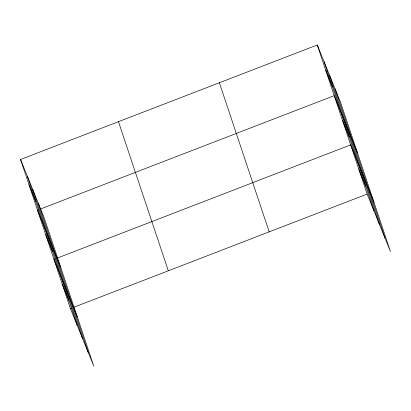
<?xml version="1.0" encoding="UTF-8"?>
<svg xmlns="http://www.w3.org/2000/svg" width="411" height="411" viewBox="0 0 411 411"><rect width="100%" height="100%" fill="white"/><g stroke="black" fill="none" stroke-linecap="round" stroke-linejoin="round"><path stroke-width="0.62" d="M20.55 159.473L43.879 216.926L93.734 366.026L70.404 308.579L20.55 159.473L317.266 44.974L340.596 102.421L390.45 251.527L367.121 194.074L317.266 44.974M38.696 209.708L37.499 210.17L60.828 267.618M40.483 209.014L334.22 95.665L357.544 153.118M55.146 258.909L53.954 259.372L77.278 316.824M57.535 257.99L350.67 144.872L374 202.325M70.404 308.579L71.596 308.116M73.985 307.197L367.121 194.074M325.743 70.317L332.504 86.968M342.445 120.269L349.201 136.914M358.895 169.471L365.656 186.121M29.027 184.822L35.783 201.467M45.724 234.768L52.485 251.419M62.179 283.975L68.935 300.621M335.129 88.956L384.984 238.061M329.494 75.085L379.348 224.185M324.027 61.619L373.882 210.72M219.351 82.755L269.205 231.861M118.466 121.687L168.32 270.792M38.413 203.46L88.262 352.561M32.777 189.584L82.632 338.69M27.311 176.119L77.165 325.224"/></g></svg>
